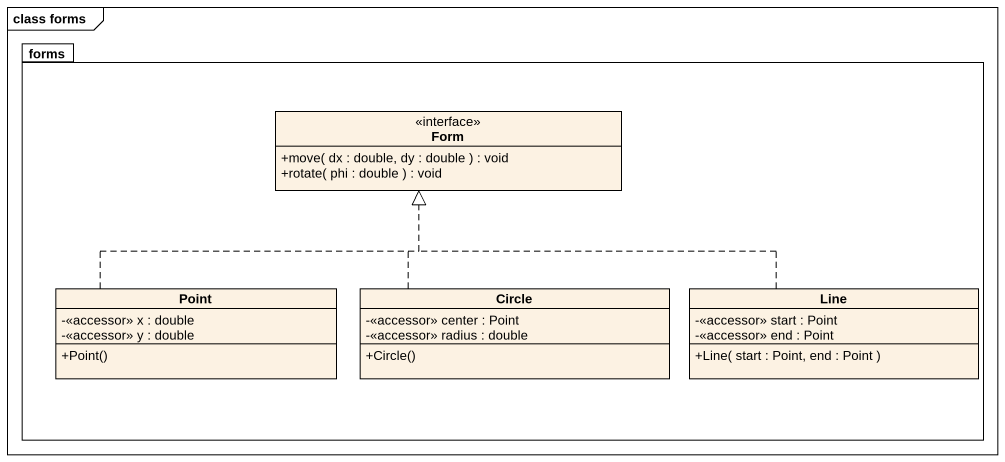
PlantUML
@startuml
mainframe class forms
hide circle
hide empty members
skinparam classAttributeIconSize 0
package forms {
  interface Form {
    +move( dx : double, dy : double ) : void
    +rotate( phi : double ) : void
  }
  class Point {
    -<<accessor>> x : double
    -<<accessor>> y : double
    +Point()
  }
  class "Circle" as Circle_ {
    -<<accessor>> center : Point
    -<<accessor>> radius : double
    +Circle()
  }
  class Line {
    -<<accessor>> start : Point
    -<<accessor>> end : Point
    +Line( start : Point, end : Point )
  }
}
Point .up.|> Form
Circle_ .up.|> Form
Line .left.|> Form
@enduml
